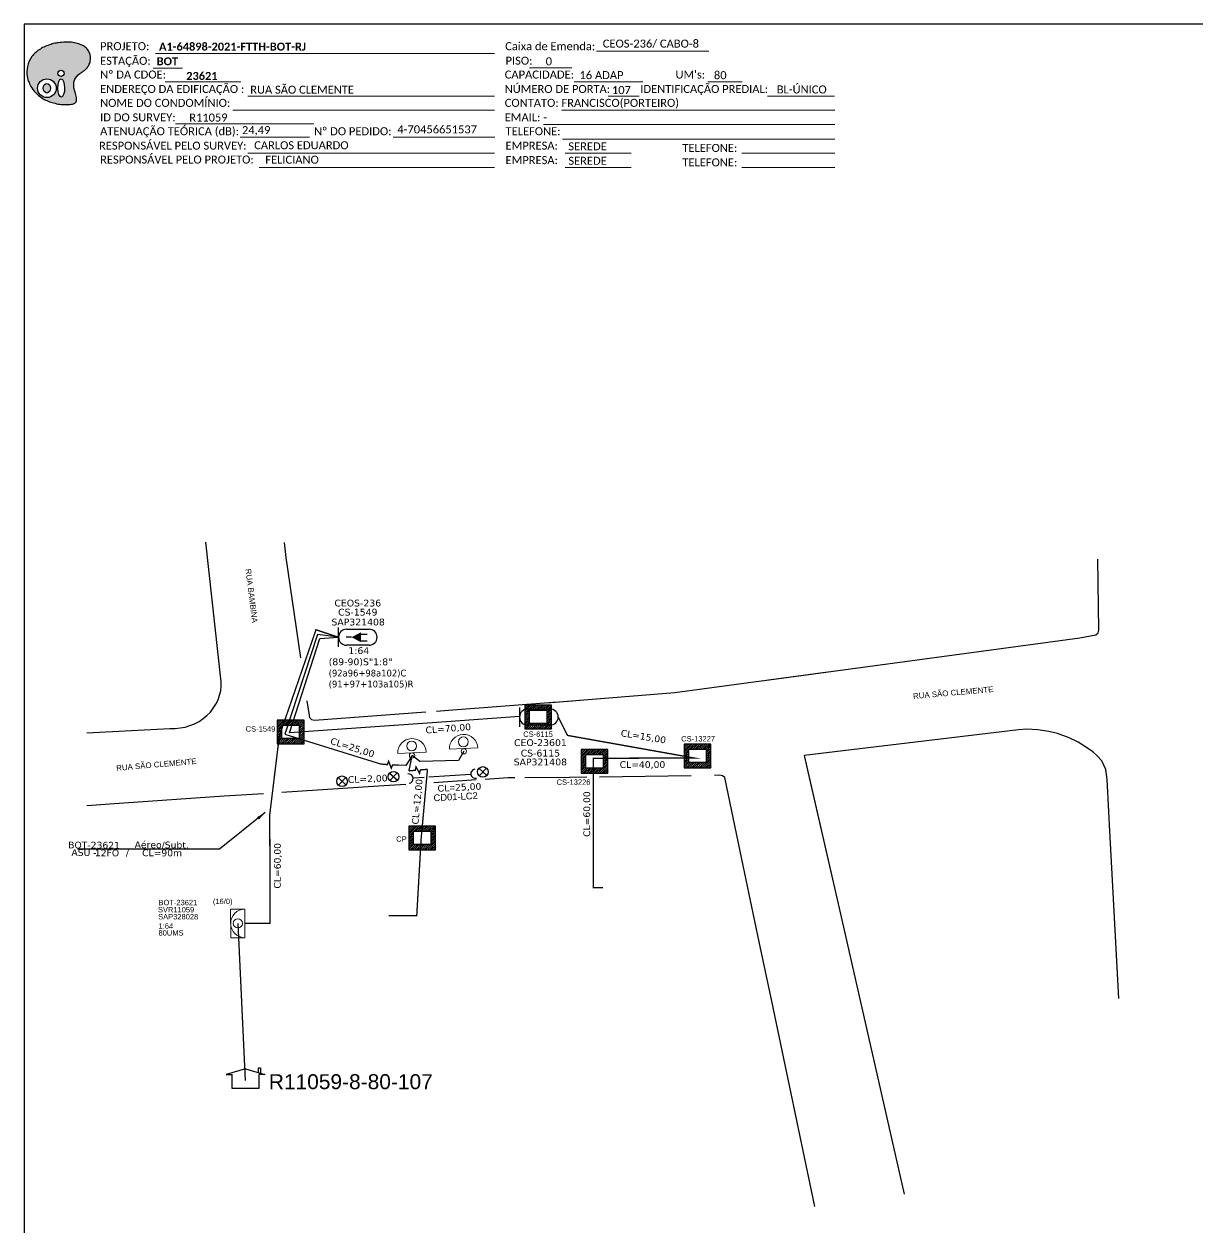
# Model space of a CAD drawing. Header units: metres. Extents: x -0.4 to 58.6, y 1.4 to 43.1.
# Drawn here: x -0.39 to 22.33, y 19.85 to 43.15 of the extents above; entities that cross this region are included whole.
import ezdxf
from ezdxf.enums import TextEntityAlignment as Align

# ---------------------------------------------------------------- set-up
doc = ezdxf.new("R2010")
doc.units = ezdxf.units.M
for name, color, linetype in [('10.1-Caixas Subterrâneas', 5, 'Continuous'), ('20.4-CEOS', 1, 'Continuous'), ('20.5-CEO', 1, 'Continuous'), ('CAP a instalar', 1, 'Continuous'), ('celulas gpon', 7, 'Continuous'), ('label_cabos', 7, 'Continuous'), ('locais', 7, 'Continuous'), ('QUADRA', 7, 'Continuous'), ('Subida Lateral', 5, 'Continuous'), ('surveys', 7, 'Continuous'), ('surveys legendas', 7, 'Continuous')]:
    doc.layers.add(name, color=color, linetype=linetype)
for name, color, linetype, lineweight in [("20.0-LEGENDA DOS CDO'S", 1, 'Continuous', 0), ('20.1-CDO_INTERIOR', 1, 'Continuous', 0), ('20.2-CDO_POSTE', 1, 'Continuous', 5), ('20.6-CORDOALHA_SUPORTE', 7, 'Continuous', 25), ('CORDOALHA_SUPORTE', 7, 'Continuous', 25), ('Segmento Logradouro Texto', 238, 'Continuous', 0)]:
    doc.layers.add(name, color=color, linetype=linetype, lineweight=lineweight)
doc.styles.add('ARIAL', font='arial.ttf')
doc.styles.add('DIGICADE', font='arial.ttf')
doc.styles.add('ROMANS', font='arial.ttf')
doc.styles.add('siredit', font='verdana.ttf')
doc.styles.get("Standard").update_dxf_attribs({"font": 'arial.ttf'})
doc.styles.add('WMF-Calibri0', font='calibri.ttf')
doc.styles.add('WMF-Calibri1', font='calibrib.ttf')
doc.linetypes.add('FENCELINE1', pattern='A,0.25,-0.1,[133,ltypeshp.shx,S=0.1,R=0,X=-0.1,Y=0],-0.1,1', length=1.45)
doc.dimstyles.get("Standard").update_dxf_attribs({"dimtxt": 0.18, "dimasz": 0.18, "dimexe": 0.18, "dimexo": 0.0625, "dimgap": 0.09, "dimtad": 0, "dimtih": 1, "dimtoh": 1, "dimdec": 4, "dimzin": 0, "dimdsep": 46, "dimtxsty": 'Standard', "dimcen": 0.09, "dimadec": 0, "dimazin": 0, "dimtfac": 1, "dimtdec": 4, "dimtofl": 0, "dimtmove": 0, "dimatfit": 3, "dimfxl": 0, "dimtolj": 1, "dimtzin": 0, "dimarcsym": 0})

# ---------------------------------------------------------------- blocks, each defined once
blk = doc.blocks.new('OI')
h = blk.add_hatch(color=40)
edge = h.paths.add_edge_path()
edge.add_spline(control_points=[(4.35, -0.67), (3.92, -0.99), (3.26, -1.5), (2.81, -2.59), (2.9, -3.5), (3.06, -4.27), (3.31, -4.85), (3.37, -5.39), (3.4, -5.88), (3.2, -6.4), (2.54, -6.61), (1.65, -6.63), (0.55, -6.67), (-0.56, -6.42), (-1.61, -6.14), (-2.77, -5.61), (-3.92, -4.77), (-4.89, -3.7), (-5.34, -2.65), (-5.6, -1.94), (-5.85, -0.96), (-5.71, 0.47), (-5.1, 2.02), (-4.14, 3.02), (-3.3, 3.61), (-2.37, 4.16), (-1.36, 4.44), (-0.56, 4.7), (0.79, 4.85), (2.24, 4.97), (3.79, 4.57), (4.67, 4.21), (5.44, 3.65), (5.76, 2.99), (6.03, 2.21), (6.01, 1.46), (5.72, 0.64), (5.31, 0.08), (4.88, -0.38), (4.51, -0.55), (4.35, -0.67)], knot_values=[0, 0, 0, 0, 1.60434, 2.417191, 3.427595, 4.282808, 4.776746, 5.304182, 5.888771, 6.258406, 6.858137, 7.79129, 8.986195, 10.124242, 11.187857, 12.242908, 13.953784, 15.414161, 16.515391, 17.349188, 17.675853, 19.552021, 21.515531, 22.568638, 23.63245, 24.621084, 25.782718, 26.745347, 27.142653, 29.870543, 31.004649, 31.921532, 32.709589, 33.801391, 34.042471, 35.192333, 35.971461, 36.628871, 37.254359, 37.836911, 37.836911, 37.836911, 37.836911], degree=3, periodic=0)
h.paths.add_polyline_path([(1.13, -0.87, -1), (-0.04, -0.87, -1)], flags=16)
edge = h.paths.add_edge_path(flags=16)
edge.add_ellipse((0.56, -3.59), major_axis=(-0.02, 1.71), ratio=0.361305, start_angle=0, end_angle=360)
h.paths.add_polyline_path([(-0.36, -3.62, -1), (-3.8, -3.62, -1)], flags=16)
edge = h.paths.add_edge_path(flags=0)
edge.add_ellipse((-2.08, -3.62), major_axis=(0, 0.885), ratio=0.758294, start_angle=0, end_angle=360)
at = {"color": 40}
for centre, radius in [((-2.08, -3.62), 1.72), ((0.54, -0.87), 0.587)]:
    blk.add_circle(centre, radius, dxfattribs=at)
blk.add_ellipse((0.56, -3.59), major_axis=(-0.02, 1.71), ratio=0.361305, dxfattribs=at)
blk.add_ellipse((-2.08, -3.62), major_axis=(0, 0.885), ratio=0.758294, start_param=-3.141592653589792, end_param=3.141592653589792, dxfattribs=at)
at = {"color": 40, "start_tangent": (-0.800898, -0.598801), "end_tangent": (-0.800898, -0.598801)}
blk.add_spline([(4.35, -0.67), (3.2, -1.78), (2.9, -2.54), (2.92, -3.55), (3.12, -4.38), (3.28, -4.85), (3.37, -5.37), (3.35, -5.95), (3.2, -6.29), (2.66, -6.55), (1.73, -6.63), (0.54, -6.62), (-0.58, -6.41), (-1.6, -6.11), (-2.56, -5.67), (-3.95, -4.67), (-4.89, -3.56), (-5.37, -2.56), (-5.64, -1.78), (-5.72, -1.46), (-5.63, 0.42), (-4.84, 2.22), (-4.13, 2.99), (-3.27, 3.62), (-2.4, 4.09), (-1.3, 4.47), (-0.37, 4.72), (0.02, 4.77), (2.75, 4.8), (3.85, 4.53), (4.69, 4.16), (5.31, 3.68), (5.85, 2.73), (5.93, 2.5), (5.94, 1.35), (5.67, 0.62), (5.29, 0.08), (4.84, -0.36), (4.35, -0.67)], degree=3, dxfattribs=at)
blk = doc.blocks.new('*U3')
at = {"layer": '20.4-CEOS', "color": 7, "style": 'siredit'}
for tag, p in [('FIBRAS_SPLITTER', (0, 0)), ('FIBRAS_TOP_C', (0, -4.13)), ('RESERVA_FINAIS', (0, -5.46))]:
    blk.add_attdef(tag, p, '', height=1.01, dxfattribs=at)
for tag, p, flags in [('ID_ATIVIDADE', (0, -6.77), 3), ('FATOR', (0, -8.09), 1), ('QTDE', (0, -9.4), 1), ('FID', (0, -10.71), 1)]:
    blk.add_attdef(tag, p, '', height=1.01, dxfattribs=dict(at, flags=flags))
blk = doc.blocks.new('*X6')
at = {"color": 0, "linetype": 'Continuous'}
for p, q in [((-1.25, 0.34099), (-0.49099, 1.1)), ((-1.25, 0.517767), (-0.667767, 1.1)), ((-1.25, 0.694544), (-0.844544, 1.1)), ((-1.25, 0.87132), (-1.02132, 1.1)), ((-1.25, 1.048097), (-1.198097, 1.1)), ((-1.25, 0.164214), (-0.8035, 0.610714)), ((-1.25, -0.012563), (-0.8035, 0.433937)), ((-1.25, -0.18934), (-0.8035, 0.25716)), ((-1.25, -0.366117), (-0.8035, 0.080383)), ((-0.789214, 0.625), (-0.314214, 1.1)), ((-0.612437, 0.625), (-0.137437, 1.1)), ((-0.43566, 0.625), (0.03934, 1.1)), ((-0.258883, 0.625), (0.216117, 1.1)), ((-0.082107, 0.625), (0.392893, 1.1)), ((0.09467, 0.625), (0.56967, 1.1)), ((0.271447, 0.625), (0.746447, 1.1)), ((0.448223, 0.625), (0.923223, 1.1)), ((0.625, 0.625), (1.1, 1.1)), ((0.801777, 0.625), (1.25, 1.073223)), ((0.8035, 0.449947), (1.25, 0.896447)), ((0.8035, 0.27317), (1.25, 0.71967)), ((0.8035, 0.096393), (1.25, 0.542893)), ((0.8035, -0.080383), (1.25, 0.366117)), ((0.8035, -0.25716), (1.25, 0.18934)), ((0.8035, -0.433937), (1.25, 0.012563)), ((-1.25, -0.542893), (-0.8035, -0.096393)), ((-1.25, -0.71967), (-0.8035, -0.27317)), ((-1.25, -0.896447), (-0.8035, -0.449947)), ((-1.25, -1.073223), (-0.801777, -0.625)), ((-1.1, -1.1), (-0.625, -0.625)), ((-0.923223, -1.1), (-0.448223, -0.625)), ((-0.746447, -1.1), (-0.271447, -0.625)), ((-0.56967, -1.1), (-0.09467, -0.625)), ((-0.392893, -1.1), (0.082107, -0.625)), ((-0.216117, -1.1), (0.258883, -0.625)), ((-0.03934, -1.1), (0.43566, -0.625)), ((0.137437, -1.1), (0.612437, -0.625)), ((0.314214, -1.1), (0.789214, -0.625)), ((0.49099, -1.1), (1.25, -0.34099)), ((0.667767, -1.1), (1.25, -0.517767)), ((0.8035, -0.610714), (1.25, -0.164214)), ((0.844544, -1.1), (1.25, -0.694544)), ((1.02132, -1.1), (1.25, -0.87132)), ((1.198097, -1.1), (1.25, -1.048097))]:
    blk.add_line(p, q, dxfattribs=at)
blk = doc.blocks.new('MANHOLE_MQ')
at = {"color": 0, "linetype": 'Continuous'}
for p, q in [((0.00000623, 0.00000569), (-0.00000627, 0.00000569)), ((-0.00000627, 0.00000569), (-0.00000627, -0.00000531)), ((0.00000623, -0.00000531), (0.00000623, 0.00000569)), ((-0.00000404, 0.00000331), (0.00000399, 0.00000331)), ((-0.00000404, -0.00000294), (-0.00000404, 0.00000331)), ((0.00000399, 0.00000331), (0.00000399, -0.00000294)), ((-0.00000627, -0.00000531), (0.00000623, -0.00000531)), ((0.00000399, -0.00000294), (-0.00000404, -0.00000294)), ((0.00000399, -0.00000294), (0.00000399, -0.00000294))]:
    blk.add_line(p, q, dxfattribs=at)
at = {"color": 0, "linetype": 'Continuous', "xscale": 5e-06, "yscale": 5e-06, "zscale": 1e-05}
blk.add_blockref('*X6', (-0.00000002, 0.00000019), dxfattribs=at)
blk = doc.blocks.new('POLE_POLE')
at = {"color": 1}
for p, q in [((-0.00000309, 0.00000689), (0.00000269, 0.00000147)), ((0.00000251, 0.00000707), (-0.00000291, 0.00000129))]:
    blk.add_line(p, q, dxfattribs=at)
blk.add_circle((-0.0000002, 0.00000418), 0.00000396, dxfattribs=at)
blk = doc.blocks.new('*U8')
at = {"color": 0}
blk.add_line((2.14, -0.58), (-2.1, -0.68), dxfattribs=at)
for centre, radius in [((0, 0.38), 0.733), ((0.03, -1.03), 0.393)]:
    blk.add_circle(centre, radius, dxfattribs=at)
blk.add_arc((0.02, -0.63), 2.12, 1.3782, 181.3782, dxfattribs=at)
blk = doc.blocks.new('Inst CORD BENZINAL 4.55MM 3F')
at = {"color": 0, "lineweight": 0, "style": 'ROMANS'}
blk.add_attdef('FID', (-19.18, -2.21), '', height=1, dxfattribs=at)
blk.add_attdef('LANCE', text='', height=1, dxfattribs=at).set_placement((-0.54, -2.21), align=Align.RIGHT)
at = {"color": 0, "lineweight": 0, "style": 'ROMANS', "flags": 3}
for tag, p in [('FATOR', (-5.2, -4.44)), ('ID_ATIVIDADE', (-5.2, -6.67))]:
    blk.add_attdef(tag, p, '', height=1, dxfattribs=at)
at = {"layer": 'label_cabos', "color": 0, "style": 'siredit'}
blk.add_attdef('QTDE', (-0.54, -2.21), '', height=1, rotation=359.69, dxfattribs=at)
blk = doc.blocks.new('LEGENDA DOS CABOS')
at = {"layer": 'label_cabos', "color": 0, "style": 'siredit'}
for tag, p in [('ID', (4.24, 1.63)), ('XX', (14.31, 1.67)), ('TIPO_CABO', (2.74, 0.52)), ('CABO', (6.16, 0.47)), ('/', (9.19, 0.47)), ('METROS', (14.36, 0.47))]:
    blk.add_attdef(tag, text='', height=1, rotation=359.69, dxfattribs=at).set_placement(p, align=Align.MIDDLE_CENTER)
blk = doc.blocks.new('SURVEY_SURVEY')
for p, q in [((0, 0.00001268), (-0.00001257, 0.000009)), ((-0.00001257, 0.000009), (-0.00000863, 0.000009)), ((-0.00000862, 0), (-0.00000862, 0.00000897)), ((0, 0.00001268), (0.00001257, 0.000009)), ((0.00000843, 0.00001322), (0.00000976, 0.00001322)), ((0.00000843, 0.00001027), (0.00000843, 0.00001322)), ((0.00000862, 0.00000901), (0.00000862, 0)), ((0.00001257, 0.000009), (0.00000862, 0.000009)), ((0.00000976, 0.00001322), (0.00000975, 0.00000989)), ((0.00000862, 0), (-0.00000862, 0))]:
    blk.add_line(p, q)

msp = doc.modelspace()

# ---------------------------------------------------------------- linework, layer by layer
at = {"color": 7}
msp.add_lwpolyline([(-0.39, 1.446), (58.648, 1.446), (58.648, 43.145), (-0.39, 43.145)], close=True, dxfattribs=at)
at = {"lineweight": 0}
for points in [[(2.153, 42.575), (8.717, 42.575)], [(10.69, 42.618), (12.862, 42.618)], [(2.108, 42.292), (2.674, 42.292)], [(9.391, 42.296), (10.21, 42.296)], [(10.259, 42.027), (11.588, 42.027)], [(3.943, 41.747), (8.717, 41.747)], [(3.648, 41.478), (8.717, 41.478)], [(10.01, 41.478), (15.3, 41.478)], [(2.539, 41.213), (5.221, 41.213)], [(9.661, 41.199), (15.3, 41.199)], [(10.031, 40.919), (15.3, 40.919)]]:
    msp.add_lwpolyline(points, dxfattribs=at)
at = {"color": 7, "lineweight": 0}
for points in [[(2.338, 42.027), (3.805, 42.027)], [(12.846, 42.027), (13.508, 42.027)], [(10.914, 41.747), (11.514, 41.747)], [(13.998, 41.747), (15.297, 41.747)], [(3.795, 40.957), (5.135, 40.957)], [(6.752, 40.957), (8.719, 40.957)], [(3.943, 40.65), (8.717, 40.65)], [(10.083, 40.65), (11.362, 40.65)], [(13.505, 40.65), (15.3, 40.65)], [(4.158, 40.37), (8.717, 40.37)], [(10.083, 40.37), (11.362, 40.37)], [(13.505, 40.37), (15.3, 40.37)]]:
    msp.add_lwpolyline(points, dxfattribs=at)
at = {"color": 4}
for points in [[(0.827, 29.429), (2.434, 29.514), (2.532, 29.514), (2.63, 29.523), (2.727, 29.541), (2.82, 29.569), (2.91, 29.606), (2.996, 29.651), (3.076, 29.704), (3.15, 29.765), (3.216, 29.832), (3.273, 29.906), (3.323, 29.984), (3.364, 30.067), (3.395, 30.155), (3.416, 30.244), (3.426, 30.333), (3.427, 30.413), (3.128, 33.117)], [(3.747, 25.741), (3.892, 22.704)]]:
    msp.add_lwpolyline(points, dxfattribs=at)
at = {"layer": '20.1-CDO_INTERIOR', "color": 1, "lineweight": 18}
msp.add_lwpolyline([(3.609, 25.465), (3.608, 26.017), (3.885, 26.018), (3.885, 25.465)], close=True, dxfattribs=at)
msp.add_circle((3.747, 25.741), 0.0884, dxfattribs=at)
msp.add_arc((3.885, 25.741), 0.276, 90.0276, 270.0276, dxfattribs=at)
at = {"layer": '20.4-CEOS', "color": 5}
for p, q in [((5.852, 31.434), (6.287, 31.434)), ((6.287, 31.124), (5.852, 31.124))]:
    msp.add_line(p, q, dxfattribs=at)
at = {"layer": '20.4-CEOS'}
msp.add_lwpolyline([(5.697, 31.092), (5.697, 31.466)], dxfattribs=at)
at = {"layer": '20.4-CEOS', "color": 5}
for points in [[(5.949, 31.279), (5.845, 31.279)], [(6.121, 31.341), (6.253, 31.341)], [(6.121, 31.212), (6.253, 31.212)]]:
    msp.add_lwpolyline(points, dxfattribs=at)
msp.add_lwpolyline([(5.949, 31.279, 0, 0.191, 0), (6.129, 31.279, 0.191, 0.191, 0)], format="xyseb", dxfattribs=at)
for centre, start, end in [((5.852, 31.279), 90, 270), ((6.287, 31.279), 270, 90)]:
    msp.add_arc(centre, 0.155, start, end, dxfattribs=at)
at = {"layer": '20.5-CEO'}
for p, q in [((9.356, 29.89), (9.792, 29.89)), ((9.792, 29.579), (9.356, 29.579))]:
    msp.add_line(p, q, dxfattribs=at)
msp.add_lwpolyline([(9.2, 29.922), (9.2, 29.547)], dxfattribs=at)
for centre, start, end in [((9.356, 29.734), 90, 270), ((9.792, 29.734), 270, 90)]:
    msp.add_arc(centre, 0.156, start, end, dxfattribs=at)
at = {"layer": 'CAP a instalar', "color": 7, "ltscale": 5}
for p, q in [((5.289, 31.33), (4.654, 29.403)), ((4.745, 29.432), (5.335, 31.253)), ((5.697, 31.279), (5.289, 31.33)), ((5.335, 31.253), (5.697, 31.279)), ((7.786, 29.639), (4.745, 29.432)), ((9.199, 29.747), (7.786, 29.639)), ((4.654, 29.403), (6.525, 28.825))]:
    msp.add_line(p, q, dxfattribs=at)
at = {"layer": 'CAP a instalar', "color": 7, "linetype": 'FENCELINE1', "ltscale": 5}
for p, q in [((7.12, 28.991), (6.998, 28.798)), ((7.27, 28.873), (7.12, 28.991)), ((8.021, 28.893), (7.27, 28.873)), ((8.121, 29.072), (8.021, 28.893)), ((8.121, 29.072), (8.121, 29.072)), ((6.998, 28.798), (6.858, 28.806))]:
    msp.add_line(p, q, dxfattribs=at)
at = {"layer": 'CAP a instalar', "color": 1, "ltscale": 5, "const_width": 0.026}
msp.add_lwpolyline([(5.697, 31.279), (5.26, 31.423), (4.55, 29.365), (4.366, 27.854), (4.369, 25.741), (3.885, 25.741)], dxfattribs=at)
at = {"layer": 'CAP a instalar', "color": 8, "ltscale": 5, "const_width": 0.026}
for points in [[(9.948, 29.734), (10.129, 29.379), (12.59, 28.94), (10.628, 28.938), (10.628, 26.435), (10.814, 26.435)], [(7.12, 28.991), (7.058, 28.692), (7.058, 28.692)], [(7.418, 28.724), (7.295, 27.378), (7.295, 27.378), (7.21, 25.888), (6.665, 25.888)]]:
    msp.add_lwpolyline(points, dxfattribs=at)
at = {"layer": 'CAP a instalar', "ltscale": 5, "const_width": 0.026}
msp.add_lwpolyline([(7.418, 28.724), (7.418, 28.724)], dxfattribs=at)
at = {"layer": 'CORDOALHA_SUPORTE'}
for p, q in [((7.356, 28.565), (7.14, 28.554)), ((8.259, 28.623), (7.442, 28.572))]:
    msp.add_line(p, q, dxfattribs=at)
for centre, start, end in [((8.348, 28.638), 99.965, 279.965), ((7.05, 28.543), 276.8345, 96.8345)]:
    msp.add_arc(centre, 0.0904, start, end, dxfattribs=at)
at = {"layer": 'QUADRA', "color": 4}
for points in [[(0.827, 29.429), (2.434, 29.514), (2.532, 29.514), (2.63, 29.523), (2.727, 29.541), (2.82, 29.569), (2.91, 29.606), (2.996, 29.651), (3.076, 29.704), (3.15, 29.765), (3.216, 29.832), (3.273, 29.906), (3.323, 29.984), (3.364, 30.067), (3.395, 30.155), (3.416, 30.244), (3.426, 30.333), (3.427, 30.413), (3.128, 33.117)], [(4.645, 33.111), (4.674, 32.824), (4.961, 30.879)], [(13.936, 30.444), (18.806, 31.097), (20.044, 31.269), (20.357, 31.327), (20.396, 31.364), (20.409, 31.413), (20.395, 32.79)], [(9.73, 30.012), (12.204, 30.212), (15.165, 30.609)], [(5.084, 30.047), (5.132, 29.723), (5.172, 29.688), (5.23, 29.677), (7.388, 29.834)], [(7.592, 29.848), (7.826, 29.868), (9.932, 30.027)], [(20.802, 24.286), (20.697, 26.215), (20.619, 27.649), (20.606, 27.905), (20.572, 28.529), (20.549, 28.719), (20.469, 28.888), (20.381, 28.987), (20.294, 29.061), (20.176, 29.148), (20.01, 29.249), (19.84, 29.331), (19.609, 29.414), (19.442, 29.455), (19.229, 29.487), (19.02, 29.497), (18.857, 29.49), (14.711, 28.989), (14.711, 28.989), (14.789, 28.649)], [(14.711, 28.989), (15.436, 25.807)], [(6.998, 28.43), (6.467, 28.396), (4.602, 28.274)], [(8.363, 28.518), (7.539, 28.464)], [(9.111, 28.557), (8.982, 28.558), (8.535, 28.528)], [(10.165, 28.565), (9.301, 28.559)], [(12.52, 28.599), (10.749, 28.573)], [(13.503, 26.987), (13.171, 28.565), (13.129, 28.598), (13.075, 28.607), (12.975, 28.605)], [(14.789, 28.649), (15.237, 26.681)], [(4.247, 28.251), (3.481, 28.201), (1.451, 28.061), (0.827, 28.018)], [(13.839, 25.384), (13.503, 26.987)], [(15.436, 25.807), (16.646, 20.499)], [(14.081, 24.233), (13.839, 25.384)], [(14.914, 20.265), (14.081, 24.233)]]:
    msp.add_lwpolyline(points, dxfattribs=at)
at = {"layer": 'QUADRA'}
for points in [[(10.154, 30.045), (10.352, 30.062)], [(10.502, 28.569), (10.165, 28.565)]]:
    msp.add_lwpolyline(points, dxfattribs=at)
at = {"layer": 'Subida Lateral', "color": 5, "const_width": 0.026}
for points in [[(6.525, 28.825), (6.642, 28.814), (6.667, 28.878), (6.717, 28.744), (6.742, 28.807), (6.858, 28.806)], [(7.058, 28.692), (7.182, 28.704), (7.196, 28.77), (7.265, 28.645), (7.281, 28.711), (7.418, 28.724)]]:
    msp.add_lwpolyline(points, dxfattribs=at)

# ---------------------------------------------------------------- block references
at = {"color": 7, "xscale": 0.1048830271341667, "yscale": 0.1048830271341668, "zscale": 0.1048830271341668, "rotation": 0.153289602394906}
msp.add_blockref('OI', (0.269, 42.284), dxfattribs=at)
at = {"layer": '10.1-Caixas Subterrâneas', "color": 30, "xscale": 41572.38206045057, "yscale": 41572.38206045057, "zscale": 41572.38206045057}
for p, rotation in [((9.559, 29.746), 180.0000000000626), ((4.768, 29.455), 180.0000000000628), ((12.644, 28.99), 180.0000000000625), ((10.65, 28.886), 180.0000000000624), ((7.315, 27.403), 180.0000000000624)]:
    msp.add_blockref('MANHOLE_MQ', p, dxfattribs=dict(at, rotation=rotation))
at = {"layer": '20.2-CDO_POSTE', "color": 7, "xscale": 0.1300000000000001, "yscale": 0.13, "zscale": 0.13}
for p, rotation in [((8.114, 29.205), 1.342049807331177), ((7.113, 29.124), 1.342049807331178)]:
    msp.add_blockref('*U8', p, dxfattribs=dict(at, rotation=rotation))
at = {"layer": '20.4-CEOS', "color": 5, "lineweight": 0}
ref = msp.add_blockref('*U3', (5.506, 30.738), dxfattribs=dict(at, xscale=0.13, yscale=0.13, zscale=0.13))
ref.add_attrib('FIBRAS_SPLITTER', '(89-90)S"1:8"', (5.506, 30.738), dxfattribs={"color": 5, "height": 0.13126, "style": 'siredit'})
ref.add_attrib('FIBRAS_TOP_C', '(92a96+98a102)C', (5.506, 30.52), dxfattribs={"color": 5, "height": 0.13126, "style": 'siredit', "width": 0.9})
ref.add_attrib('RESERVA_FINAIS', '(91+97+103a105)R', (5.506, 30.308), dxfattribs={"color": 5, "height": 0.13126, "style": 'siredit', "width": 0.9})
at = {"layer": '20.6-CORDOALHA_SUPORTE', "color": 0, "lineweight": 0}
ref = msp.add_blockref('Inst CORD BENZINAL 4.55MM 3F', (7.816, 28.597), dxfattribs=dict(at, xscale=0.13, yscale=0.13, zscale=0.13, rotation=3.210524075381098))
ref.add_attrib('FID', 'CD01-LC2', (7.538, 28.104), dxfattribs={"layer": '0', "color": 0, "lineweight": 0, "height": 0.13, "rotation": 3.2105, "style": 'ROMANS'})
ref.add_attrib('QTDE', '25,00', (7.954, 28.306), dxfattribs={"layer": 'label_cabos', "color": 0, "height": 0.13, "rotation": 2.9005, "style": 'siredit'})
ref.add_attrib('LANCE', 'CL=', dxfattribs={"layer": '0', "color": 0, "lineweight": 0, "height": 0.13, "rotation": 3.2105, "style": 'ROMANS'}).set_placement((7.954, 28.306), align=Align.RIGHT)
at = {"layer": 'label_cabos', "color": 0, "lineweight": 0, "xscale": 0.13, "yscale": 0.13, "zscale": 0.13}
msp.add_blockref('LEGENDA DOS CABOS', (0.414, 27.044), dxfattribs=at).add_auto_attribs({'ID': 'BOT-23621', 'CABO': '12FO', 'METROS': 'CL=90m', 'XX': 'Aéreo/Subt.', '/': '/', 'TIPO_CABO': 'ASU -'})
at = {"layer": 'locais', "color": 10, "xscale": 26000, "yscale": 26000, "zscale": 26000}
for p in [(6.766, 28.472), (8.494, 28.564), (5.77, 28.383)]:
    msp.add_blockref('POLE_POLE', p, dxfattribs=at)
at = {"layer": 'surveys', "color": 255, "xscale": 29942.9573546131, "yscale": 29942.9573546131, "zscale": 29942.9573546131}
msp.add_blockref('SURVEY_SURVEY', (3.896, 22.547, 0.006), dxfattribs=at)

# ---------------------------------------------------------------- texts
at = {"lineweight": 0, "style": 'WMF-Calibri0'}
for s, height, p in [('PROJETO:', 0.1549, (1.082, 42.64)), ('Caixa de Emenda:', 0.15489, (8.923, 42.64)), ('ESTAÇÃO:', 0.1549, (1.082, 42.357)), ('PISO:', 0.1549, (8.929, 42.36)), ('CAPACIDADE:', 0.15489, (8.913, 42.091)), ('ENDEREÇO DA EDIFICAÇÃO :', 0.15489, (1.082, 41.812)), ('NOME DO CONDOMÍNIO: ', 0.15489, (1.082, 41.543)), ('CONTATO: FRANCISCO(PORTEIRO)', 0.15489, (8.913, 41.543)), ('ID DO SURVEY:', 0.15489, (1.082, 41.263)), ('R11059', 0.1549, (2.806, 41.259)), ('EMAIL: -', 0.1549, (8.913, 41.263)), ('ATENUAÇÃO TEÓRICA (dB):', 0.15489, (1.082, 40.994)), ('24,49', 0.1549, (3.827, 41.015)), ('TELEFONE:', 0.1549, (8.929, 40.994))]:
    msp.add_text(s, height=height, dxfattribs=at).set_placement(p)
for s, height, style, p in [('A1-64898-2021-FTTH-BOT-RJ', 0.15489, 'WMF-Calibri1', (2.222, 42.632)), ('CEOS-236/ CABO-8', 0.15489, 'WMF-Calibri0', (10.811, 42.69)), ('BOT', 0.1549, 'WMF-Calibri1', (2.177, 42.348)), ('0', 0.155, 'WMF-Calibri0', (9.706, 42.347)), ('16 ADAP', 0.1549, 'WMF-Calibri0', (10.36, 42.08)), ('RUA SÃO CLEMENTE', 0.15489, 'WMF-Calibri0', (3.987, 41.798))]:
    msp.add_text(s, height=height, dxfattribs=dict(style=style)).set_placement(p)
at = {"color": 7, "lineweight": 0, "style": 'WMF-Calibri0'}
for s, height, p in [('Nº DA CDOE:', 0.15489, (1.082, 42.091)), ("UM's:", 0.1549, (12.218, 42.091)), ('NÚMERO DE PORTA:', 0.15489, (8.913, 41.812)), ('IDENTIFICAÇÃO PREDIAL:', 0.15489, (11.537, 41.812)), ('Nº DO PEDIDO:', 0.15489, (5.222, 40.994)), ('RESPONSÁVEL PELO SURVEY:', 0.15489, (1.061, 40.715)), ('CARLOS EDUARDO', 0.15489, (4.064, 40.723)), ('EMPRESA:', 0.1549, (8.929, 40.715)), ('TELEFONE:', 0.1549, (12.351, 40.671)), ('RESPONSÁVEL PELO PROJETO:', 0.15489, (1.082, 40.446)), ('FELICIANO', 0.1549, (4.279, 40.443)), ('EMPRESA:', 0.1549, (8.929, 40.435)), ('TELEFONE:', 0.1549, (12.351, 40.391))]:
    msp.add_text(s, height=height, dxfattribs=at).set_placement(p)
at = {"color": 7, "style": 'WMF-Calibri1'}
msp.add_text('23621', height=0.1549, dxfattribs=at).set_placement((3.052, 42.064), align=Align.CENTER)
at = {"color": 7, "style": 'WMF-Calibri0'}
for s, height, p in [('80', 0.1549, (12.962, 42.079)), ('107', 0.1549, (10.988, 41.791)), ('BL-ÚNICO', 0.1549, (14.178, 41.803)), ('4-70456651537 ', 0.15489, (6.834, 41.03)), ('SEREDE', 0.1549, (10.144, 40.702)), ('SEREDE', 0.1549, (10.144, 40.422))]:
    msp.add_text(s, height=height, dxfattribs=at).set_placement(p)
at = {"layer": '10.1-Caixas Subterrâneas', "color": 30, "style": 'ARIAL'}
for s, p in [('CS-1549', (3.9, 29.453)), ('CS-6115', (9.271, 29.351)), ('CS-13227', (12.329, 29.262)), ('CS-13226', (9.917, 28.423)), ('CP', (6.813, 27.323))]:
    msp.add_text(s, height=0.104, dxfattribs=at).set_placement(p)
at = {"layer": "20.0-LEGENDA DOS CDO'S", "color": 1, "style": 'ARIAL'}
for tag, p, s in [('BOT-23621', (2.211, 26.093), 'CDOI-XXX'), ('SVR11059', (2.201, 25.955), 'SV-XXXXXX'), ('SAP328028', (2.205, 25.819), 'SAP'), ('1:64', (2.212, 25.638), '1:64'), ('80UMS', (2.212, 25.506), 'UMs')]:
    msp.add_attdef(tag, p, s, height=0.104, rotation=359.9724, dxfattribs=at)
msp.add_attdef('(16/0)', text='(XX/YY)', height=0.104, rotation=359.9724, dxfattribs=at).set_placement((3.455, 26.115), align=Align.CENTER)
at = {"layer": '20.4-CEOS', "color": 5, "style": 'siredit'}
for tag, text, p in [('CEOS-236', 'CEOS-XXX', (6.069, 32.006)), ('CS-1549', 'CS-XXXX', (6.069, 31.83)), ('SAP321408', 'SAP 321408', (6.076, 31.639)), ('1:64', 'CS-XXXX', (6.089, 31.086))]:
    msp.add_attdef(tag, text=text, height=0.1313, dxfattribs=at).set_placement(p, align=Align.TOP_CENTER)
at = {"layer": '20.5-CEO', "color": 7, "style": 'siredit'}
msp.add_attdef('CEO-23601', text='(xx-xx)R', height=0.1318, dxfattribs=at).set_placement((9.604, 29.305), align=Align.TOP_CENTER)
for tag, text, flags, p in [('SAP321408', 'XX', 1, (9.603, 28.931)), ('CS-6115', '300022554', 3, (9.603, 29.102))]:
    msp.add_attdef(tag, text=text, height=0.1313, dxfattribs=dict(at, flags=flags)).set_placement(p, align=Align.TOP_CENTER)
at = {"layer": 'celulas gpon', "style": 'siredit'}
for s, rotation, p in [('CL=70,00', 4.4495, (7.384, 29.415)), ('CL=15,00', 350.5941, (11.151, 29.366)), ('CL=25,00', 342.2558, (5.525, 29.218)), ('CL=2,00', 2.5449, (5.879, 28.457)), ('CL=12,00', 84.5543, (7.241, 27.65)), ('CL=60,00', 90, (10.566, 27.414)), ('CL=60,00', 89.8497, (4.577, 26.414))]:
    msp.add_text(s, height=0.13, rotation=rotation, dxfattribs=at).set_placement(p)
msp.add_text('CL=40,00', height=0.13, dxfattribs=at).set_placement((11.137, 28.75))
at = {"layer": 'Segmento Logradouro Texto', "color": 5, "linetype": 'Continuous', "char_height": 0.1092, "attachment_point": 1, "style": 'DIGICADE'}
for s, insert, width, rotation in [('\\o\\l\\fArial|b0|i0|c0|p34;\\T1.0000000000;\\W1.0000000000;RUA BAMBINA', (4.002, 32.61), 1.36969, 277.2099), ('\\o\\l\\fArial|b0|i0|c0|p34;\\T1.0000000000;\\W1.0000000000;RUA SÃO CLEMENTE', (16.811, 30.193), 1.64652, 5.0182), ('\\o\\l\\fArial|b0|i0|c0|p34;\\T1.0000000000;\\W1.0000000000;RUA SÃO CLEMENTE', (1.389, 28.801), 1.65219, 5.0179)]:
    msp.add_mtext(s, dxfattribs=dict(at, insert=insert, width=width, rotation=rotation))
at = {"layer": 'surveys legendas', "color": 7}
msp.add_text('R11059-8-80-107', height=0.28986, dxfattribs=at).set_placement((4.347, 22.533))

# ---------------------------------------------------------------- leaders
at = {"color": 7}
msp.add_leader([(4.279, 27.888), (3.393, 27.179), (0.642, 27.179)], dimstyle='Standard', dxfattribs=at)

doc.saveas('drawing.dxf')
